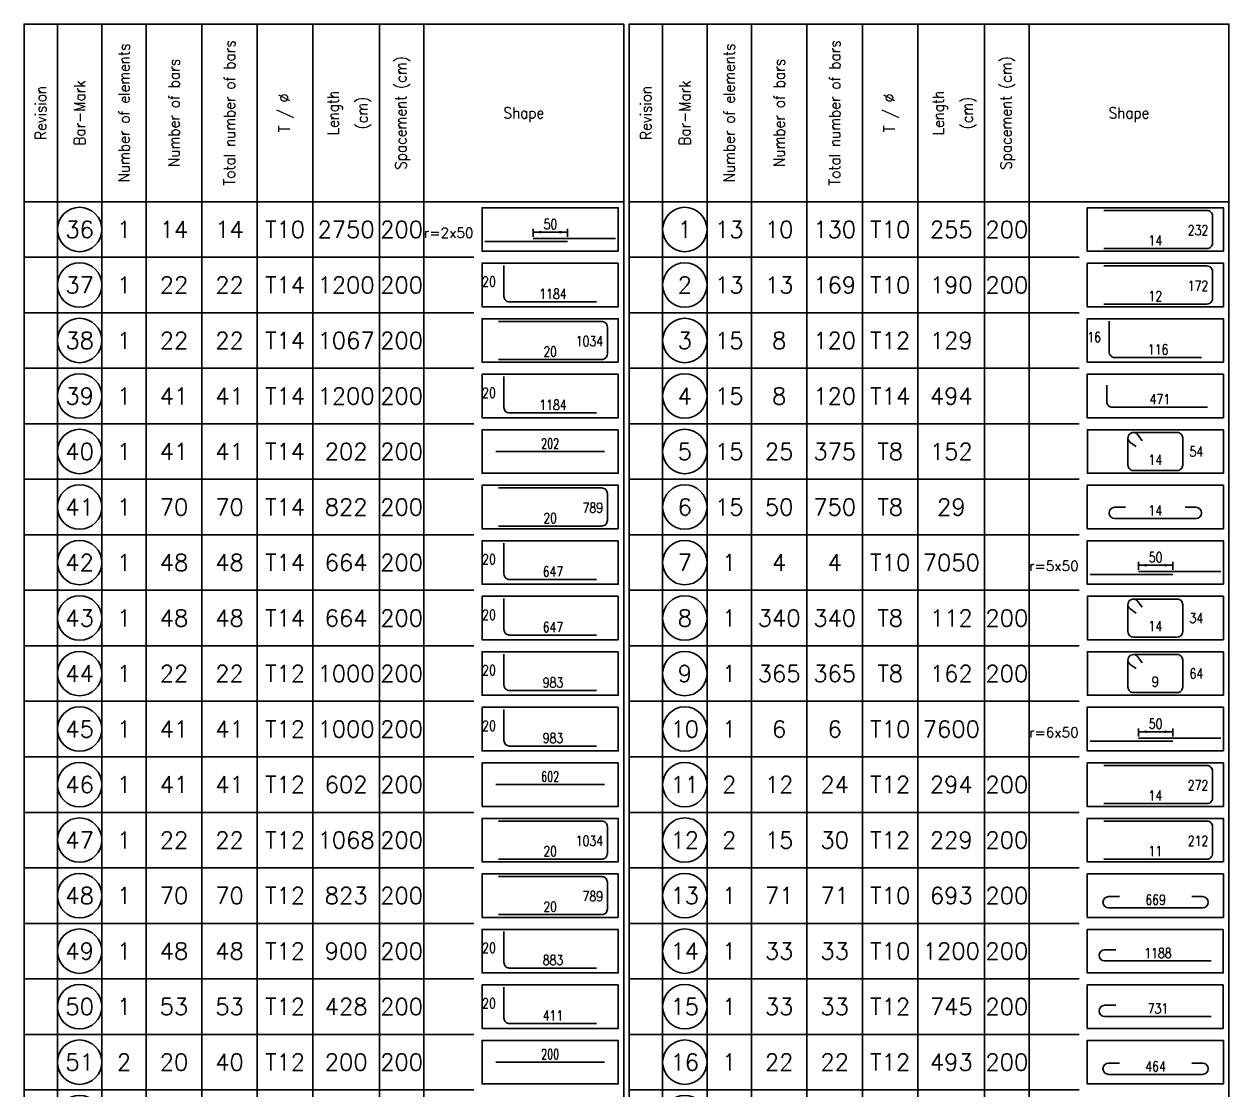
# Model space of a CAD drawing. Extents: x 2556046 to 2673391, y -921360 to -863964.
# Drawn here: x 2667966 to 2673391, y -899149 to -894349 of the extents above; entities that cross this region are included whole.
import ezdxf
from ezdxf.enums import TextEntityAlignment as Align

# ---------------------------------------------------------------- set-up
doc = ezdxf.new("R2010")
doc.units = 0
doc.header["$LTSCALE"] = 500
for name, color, linetype in [('S-DIMO-SKETCH', 9, 'Continuous'), ('S-SCHEDULE', 140, 'Continuous'), ('S-SKETCH', 10, 'Continuous'), ('S-TEXT-SKETCH', 130, 'Continuous')]:
    doc.layers.add(name, color=color, linetype=linetype)
doc.styles.add('ROMANS', font='romans.shx')

# ---------------------------------------------------------------- blocks, each defined once
blk = doc.blocks.new('cadf_50')
at = {"color": 140}
for p, q in [((6, -382), (6, 0)), ((14, 0), (14, -382)), ((22, 0), (22, -382)), ((32, 0), (32, -382)), ((42, 0), (42, -382)), ((52, 0), (52, -382)), ((64, 0), (64, -382)), ((72, -382), (72, 0)), ((0, -32), (108, -32)), ((0, -42), (81.01, -42)), ((0, -52), (81.01, -52)), ((0, -62), (81.01, -62)), ((0, -72), (81.01, -72)), ((0, -82), (81.01, -82)), ((0, -92), (81.01, -92)), ((0, -102), (81.01, -102)), ((0, -112), (81.01, -112)), ((0, -122), (81.01, -122)), ((0, -132), (81.01, -132)), ((0, -142), (81.01, -142)), ((0, -152), (81.01, -152)), ((0, -162), (81.01, -162)), ((0, -172), (81.01, -172)), ((0, -182), (81.01, -182)), ((0, -192), (81.01, -192)), ((0, -202), (81.01, -202)), ((0, -212), (81.01, -212)), ((0, -222), (81.01, -222)), ((0, -232), (81.01, -232)), ((0, -242), (81.01, -242)), ((0, -252), (81.01, -252)), ((0, -262), (81.01, -262)), ((0, -272), (81.01, -272)), ((0, -282), (81.01, -282)), ((0, -292), (81.01, -292)), ((0, -302), (81.01, -302)), ((0, -312), (81.01, -312)), ((0, -322), (81.01, -322)), ((0, -332), (81.01, -332)), ((0, -342), (81.01, -342)), ((0, -352), (81.01, -352)), ((0, -362), (81.01, -362)), ((0, -372), (81.01, -372))]:
    blk.add_line(p, q, dxfattribs=at)
at = {"color": 140, "flags": 128}
blk.add_lwpolyline([(0, -382), (0, 0), (108, 0), (108, -382)], close=True, dxfattribs=at)
at = {"color": 140}
for centre in [(10, -37), (10, -47), (10, -57), (10, -67), (10, -77), (10, -87), (10, -97), (10, -107), (10, -117), (10, -127), (10, -137), (10, -147), (10, -157), (10, -167), (10, -177), (10, -187), (10, -197), (10, -207), (10, -217), (10, -227), (10, -237), (10, -247), (10, -257), (10, -267), (10, -277), (10, -287), (10, -297), (10, -307), (10, -317), (10, -327), (10, -337), (10, -347), (10, -357), (10, -367), (10, -377)]:
    blk.add_circle(centre, 4, dxfattribs=at)
at = {"color": 140, "style": 'ROMANS', "width": 0.9}
for s, p in [('Number of elements', (18, -16)), ('Total number of bars', (37, -16)), ('Spacement (cm)', (68, -16)), ('Number of bars', (27, -16)), ('T / %%C', (47, -16)), ('Length', (56, -16)), ('(cm)', (61, -16))]:
    blk.add_text(s, height=2, rotation=90, dxfattribs=at).set_placement(p, align=Align.MIDDLE)
for s, p in [('Bar-Mark', (10, -16)), ('Revision', (3, -16))]:
    blk.add_text(s, height=2, rotation=90, dxfattribs=at).set_placement(p, align=Align.MIDDLE_CENTER)
blk.add_text('Shape', height=2, dxfattribs=at).set_placement((90, -16), align=Align.MIDDLE_CENTER)
blk = doc.blocks.new('CFSHP38d')
at = {"layer": 'Defpoints', "color": 250, "linetype": 'ByBlock', "flags": 128}
blk.add_lwpolyline([(0, -2), (-25, -2), (-25, 6), (0, 6)], close=True, dxfattribs=at)
at = {"layer": 'S-SKETCH'}
blk.add_lwpolyline([(-21.98, -1.5), (-3.02, -1.5, 0.414214), (-1.98, -0.47), (-1.98, 4.47, 0.414214), (-3.02, 5.5), (-21.98, 5.5)], format="xyb", dxfattribs=at)
at = {"layer": 'S-TEXT-SKETCH', "style": 'ROMANS', "width": 0.8}
blk.add_attdef('B', text='', height=2, dxfattribs=at).set_placement((-2.76, 0.4), align=Align.BOTTOM_RIGHT)
blk.add_attdef('A', text='', height=2, dxfattribs=at).set_placement((-12.5, -1.5), align=Align.BOTTOM_CENTER)
blk = doc.blocks.new('CFSHP37')
at = {"layer": 'Defpoints', "color": 250, "linetype": 'ByBlock', "flags": 128}
blk.add_lwpolyline([(0, 8), (-25, 8), (-25, 0), (0, 0)], close=True, dxfattribs=at)
at = {"layer": 'S-SKETCH'}
blk.add_lwpolyline([(-4, 0.88), (-19.97, 0.88, -0.414214), (-21, 1.91), (-21, 7.58)], format="xyb", dxfattribs=at)
at = {"layer": 'S-TEXT-SKETCH', "style": 'ROMANS', "width": 0.8}
blk.add_attdef('A', text='', height=2, dxfattribs=at).set_placement((-25, 3.14), align=Align.BOTTOM_LEFT)
blk.add_attdef('B', text='', height=2, dxfattribs=at).set_placement((-11.98, 0.88), align=Align.BOTTOM_CENTER)
blk = doc.blocks.new('CFSHP34')
at = {"layer": 'Defpoints', "color": 250, "linetype": 'ByBlock', "flags": 128}
blk.add_lwpolyline([(0, 8), (-25, 8), (-25, 0), (0, 0)], close=True, dxfattribs=at)
at = {"layer": 'S-SKETCH'}
blk.add_lwpolyline([(-21.43, 5.97), (-21.43, 2.96, 0.414214), (-20.4, 1.92), (-2.94, 1.92)], format="xyb", dxfattribs=at)
at = {"layer": 'S-TEXT-SKETCH', "style": 'ROMANS', "width": 0.8}
blk.add_attdef('A', text='', height=2, dxfattribs=at).set_placement((-11.67, 1.92), align=Align.BOTTOM_CENTER)
blk = doc.blocks.new('CFSHP60')
at = {"layer": 'Defpoints', "color": 250, "linetype": 'ByBlock', "flags": 128}
blk.add_lwpolyline([(-0.24, 5.52), (-25.24, 5.52), (-25.24, -2.48), (-0.24, -2.48)], close=True, dxfattribs=at)
at = {"layer": 'S-SKETCH'}
for points in [[(-16.78, 5.02), (-8.71, 5.02, -0.414214), (-7.71, 4.02), (-7.71, -0.98, -0.414214), (-8.71, -1.98), (-16.78, -1.98, -0.414214), (-17.78, -0.98), (-17.78, 4.02)], [(-15.18, 3.49), (-15.97, 4.59, 1.185637), (-17.36, 3.2), (-16.26, 2.42)]]:
    blk.add_lwpolyline(points, format="xyb", dxfattribs=at)
at = {"layer": 'S-TEXT-SKETCH', "style": 'ROMANS', "width": 0.8}
for tag, p in [('B', (-5.2, 1.52)), ('A', (-12.74, 0.02))]:
    blk.add_attdef(tag, text='', height=2, dxfattribs=at).set_placement(p, align=Align.MIDDLE_CENTER)
blk = doc.blocks.new('CFSHP83')
at = {"layer": 'Defpoints', "color": 250, "linetype": 'ByBlock', "flags": 128}
blk.add_lwpolyline([(0, 5.5), (-25, 5.5), (-25, -2.5), (0, -2.5)], close=True, dxfattribs=at)
at = {"layer": 'S-SKETCH'}
blk.add_lwpolyline([(-17.97, 1.45), (-19.97, 1.45, 1), (-19.97, -0.61), (-5.03, -0.61), (-5.03, -0.61, 1), (-5.03, 1.45), (-7.03, 1.45)], format="xyb", dxfattribs=at)
at = {"layer": 'S-TEXT-SKETCH', "style": 'ROMANS', "width": 0.8}
blk.add_attdef('A', text='', height=2, dxfattribs=at).set_placement((-12.5, -0.61), align=Align.BOTTOM_CENTER)
blk = doc.blocks.new('CFSP008')
at = {"layer": 'Defpoints', "color": 250, "linetype": 'ByBlock', "flags": 128}
blk.add_lwpolyline([(0, -2.5), (-25, -2.5), (-25, 5.5), (0, 5.5)], close=True, dxfattribs=at)
at = {"layer": 'S-DIMO-SKETCH', "linetype": 'ByBlock'}
for p, q in [((-15.61, 1.61), (-15.61, 0.15)), ((-15.61, 1.01), (-9.29, 1.01)), ((-9.29, 0.16), (-9.29, 1.61))]:
    blk.add_line(p, q, dxfattribs=at)
for points in [[(-14.11, 1.26), (-14.11, 0.76), (-15.61, 1.01)], [(-10.79, 1.26), (-10.79, 0.76), (-9.29, 1.01)]]:
    blk.add_solid(points, dxfattribs=at)
at = {"layer": 'S-SKETCH'}
for points in [[(-24.49, -0.72), (-9.29, -0.72)], [(-15.61, -0.17), (-0.48, -0.17)]]:
    blk.add_lwpolyline(points, dxfattribs=at)
at = {"layer": 'S-TEXT-SKETCH', "style": 'ROMANS', "width": 0.8}
blk.add_attdef('B', text='', height=2, dxfattribs=at).set_placement((-12.45, 1.01), align=Align.BOTTOM_CENTER)
blk = doc.blocks.new('CFSHP33e')
at = {"layer": 'Defpoints', "color": 250, "linetype": 'ByBlock', "flags": 128}
blk.add_lwpolyline([(0, 8), (-25, 8), (-25, 0), (0, 0)], close=True, dxfattribs=at)
at = {"layer": 'S-SKETCH'}
blk.add_lwpolyline([(-19.09, 3.82), (-21.09, 3.82, 1), (-21.09, 1.76), (-3.82, 1.76, 1), (-3.82, 3.82), (-5.82, 3.82)], format="xyb", dxfattribs=at)
at = {"layer": 'S-TEXT-SKETCH', "style": 'ROMANS', "width": 0.8}
blk.add_attdef('A', text='', height=2, dxfattribs=at).set_placement((-12.46, 1.76), align=Align.BOTTOM_CENTER)
blk = doc.blocks.new('CFSHP32e')
at = {"layer": 'Defpoints', "color": 250, "linetype": 'ByBlock', "flags": 128}
blk.add_lwpolyline([(-32.97, -7.36), (-57.97, -7.36), (-57.97, -15.36), (-32.97, -15.36)], close=True, dxfattribs=at)
at = {"layer": 'S-SKETCH'}
blk.add_lwpolyline([(-52.75, -11.11), (-54.75, -11.11, 1), (-54.75, -13.17), (-35.22, -13.17)], format="xyb", dxfattribs=at)
at = {"layer": 'S-TEXT-SKETCH', "style": 'ROMANS', "width": 0.8}
blk.add_attdef('A', text='', height=2, dxfattribs=at).set_placement((-44.98, -13.17), align=Align.BOTTOM_CENTER)
blk = doc.blocks.new('CFSHP20')
at = {"layer": 'Defpoints', "color": 250, "linetype": 'ByBlock', "flags": 128}
blk.add_lwpolyline([(0, 5.5), (-25, 5.5), (-25, -2.5), (0, -2.5)], close=True, dxfattribs=at)
at = {"layer": 'S-SKETCH'}
blk.add_lwpolyline([(-22.5, 1.5), (-2.5, 1.5)], dxfattribs=at)
at = {"layer": 'S-TEXT-SKETCH', "linetype": 'ByBlock', "style": 'ROMANS', "width": 0.7}
blk.add_attdef('A', text='', height=2, dxfattribs=at).set_placement((-12.5, 1.5), align=Align.BOTTOM_CENTER)

msp = doc.modelspace()

# ---------------------------------------------------------------- block references
at = {"layer": 'S-SCHEDULE', "xscale": 25, "yscale": 25, "zscale": 25}
for p in [(2667965.76, -894349.24), (2670690.76, -894349.24)]:
    msp.add_blockref('cadf_50', p, dxfattribs=at)
at = {"layer": 'S-SCHEDULE'}
ref = msp.add_blockref('CFSP008', (2670640.76, -895310.99), dxfattribs=dict(at, xscale=24.5, yscale=24.5, zscale=24.5))
ref.add_attrib('B', '50', dxfattribs={"layer": 'S-TEXT-SKETCH', "color": 130, "height": 45, "style": 'ROMANS', "width": 0.8}).set_placement((2670335.78, -895286.36), align=Align.BOTTOM_CENTER)
ref = msp.add_blockref('CFSHP38d', (2673365.76, -895323.24), dxfattribs=dict(at, xscale=24.5, yscale=24.5, zscale=24.5))
ref.add_attrib('A', '14', dxfattribs={"layer": 'S-TEXT-SKETCH', "color": 130, "height": 45, "style": 'ROMANS', "width": 0.8}).set_placement((2673059.51, -895359.99), align=Align.BOTTOM_CENTER)
ref.add_attrib('B', '232', dxfattribs={"layer": 'S-TEXT-SKETCH', "color": 130, "height": 45, "style": 'ROMANS', "width": 0.8}).set_placement((2673298.02, -895313.44), align=Align.BOTTOM_RIGHT)
ref = msp.add_blockref('CFSHP37', (2670640.76, -895622.24), dxfattribs=dict(at, xscale=24.5, yscale=24.5, zscale=24.5))
ref.add_attrib('A', '20', dxfattribs={"layer": 'S-TEXT-SKETCH', "color": 130, "height": 45, "style": 'ROMANS', "width": 0.8}).set_placement((2670028.26, -895545.2), align=Align.BOTTOM_LEFT)
ref.add_attrib('B', '1184', dxfattribs={"layer": 'S-TEXT-SKETCH', "color": 130, "height": 45, "style": 'ROMANS', "width": 0.8}).set_placement((2670347.14, -895600.66), align=Align.BOTTOM_CENTER)
ref = msp.add_blockref('CFSHP38d', (2673365.76, -895573.24), dxfattribs=dict(at, xscale=24.5, yscale=24.5, zscale=24.5))
ref.add_attrib('A', '12', dxfattribs={"layer": 'S-TEXT-SKETCH', "color": 130, "height": 45, "style": 'ROMANS', "width": 0.8}).set_placement((2673059.51, -895609.99), align=Align.BOTTOM_CENTER)
ref.add_attrib('B', '172', dxfattribs={"layer": 'S-TEXT-SKETCH', "color": 130, "height": 45, "style": 'ROMANS', "width": 0.8}).set_placement((2673298.02, -895563.44), align=Align.BOTTOM_RIGHT)
ref = msp.add_blockref('CFSHP38d', (2670640.76, -895823.24), dxfattribs=dict(at, xscale=24.5, yscale=24.5, zscale=24.5))
ref.add_attrib('A', '20', dxfattribs={"layer": 'S-TEXT-SKETCH', "color": 130, "height": 45, "style": 'ROMANS', "width": 0.8}).set_placement((2670334.51, -895859.99), align=Align.BOTTOM_CENTER)
ref.add_attrib('B', '1034', dxfattribs={"layer": 'S-TEXT-SKETCH', "color": 130, "height": 45, "style": 'ROMANS', "width": 0.8}).set_placement((2670573.02, -895813.44), align=Align.BOTTOM_RIGHT)
ref = msp.add_blockref('CFSHP37', (2673365.76, -895872.24), dxfattribs=dict(at, xscale=24.5, yscale=24.5, zscale=24.5))
ref.add_attrib('A', '16', dxfattribs={"layer": 'S-TEXT-SKETCH', "color": 130, "height": 45, "style": 'ROMANS', "width": 0.8}).set_placement((2672753.26, -895795.2), align=Align.BOTTOM_LEFT)
ref.add_attrib('B', '116', dxfattribs={"layer": 'S-TEXT-SKETCH', "color": 130, "height": 45, "style": 'ROMANS', "width": 0.8}).set_placement((2673072.14, -895850.66), align=Align.BOTTOM_CENTER)
ref = msp.add_blockref('CFSHP37', (2670640.76, -896122.24), dxfattribs=dict(at, xscale=24.5, yscale=24.5, zscale=24.5))
ref.add_attrib('A', '20', dxfattribs={"layer": 'S-TEXT-SKETCH', "color": 130, "height": 45, "style": 'ROMANS', "width": 0.8}).set_placement((2670028.26, -896045.2), align=Align.BOTTOM_LEFT)
ref.add_attrib('B', '1184', dxfattribs={"layer": 'S-TEXT-SKETCH', "color": 130, "height": 45, "style": 'ROMANS', "width": 0.8}).set_placement((2670347.14, -896100.66), align=Align.BOTTOM_CENTER)
ref = msp.add_blockref('CFSHP34', (2673365.76, -896122.24), dxfattribs=dict(at, xscale=24.5, yscale=24.5, zscale=24.5))
ref.add_attrib('A', '471', dxfattribs={"layer": 'S-TEXT-SKETCH', "color": 130, "height": 45, "style": 'ROMANS', "width": 0.8}).set_placement((2673079.77, -896075.1), align=Align.BOTTOM_CENTER)
ref = msp.add_blockref('CFSHP20', (2670640.76, -896310.99), dxfattribs=dict(at, xscale=24.5, yscale=24.5, zscale=24.5))
ref.add_attrib('A', '202', dxfattribs={"layer": 'S-TEXT-SKETCH', "color": 130, "linetype": 'ByBlock', "height": 45, "style": 'ROMANS', "width": 0.7}).set_placement((2670334.51, -896274.24), align=Align.BOTTOM_CENTER)
ref = msp.add_blockref('CFSHP60', (2673371.74, -896311.39), dxfattribs=dict(at, xscale=24.5, yscale=24.5, zscale=24.5))
ref.add_attrib('A', '14', dxfattribs={"layer": 'S-TEXT-SKETCH', "color": 130, "height": 45, "style": 'ROMANS', "width": 0.8}).set_placement((2673059.51, -896310.99), align=Align.MIDDLE_CENTER)
ref.add_attrib('B', '54', dxfattribs={"layer": 'S-TEXT-SKETCH', "color": 130, "height": 45, "style": 'ROMANS', "width": 0.8}).set_placement((2673244.3, -896274.24), align=Align.MIDDLE_CENTER)
ref = msp.add_blockref('CFSHP38d', (2670640.76, -896573.24), dxfattribs=dict(at, xscale=24.5, yscale=24.5, zscale=24.5))
ref.add_attrib('A', '20', dxfattribs={"layer": 'S-TEXT-SKETCH', "color": 130, "height": 45, "style": 'ROMANS', "width": 0.8}).set_placement((2670334.51, -896609.99), align=Align.BOTTOM_CENTER)
ref.add_attrib('B', '789', dxfattribs={"layer": 'S-TEXT-SKETCH', "color": 130, "height": 45, "style": 'ROMANS', "width": 0.8}).set_placement((2670573.02, -896563.44), align=Align.BOTTOM_RIGHT)
ref = msp.add_blockref('CFSHP83', (2673365.76, -896560.99), dxfattribs=dict(at, xscale=24.5, yscale=24.5, zscale=24.5))
ref.add_attrib('A', '14', dxfattribs={"layer": 'S-TEXT-SKETCH', "color": 130, "height": 45, "style": 'ROMANS', "width": 0.8}).set_placement((2673059.51, -896575.91), align=Align.BOTTOM_CENTER)
ref = msp.add_blockref('CFSHP37', (2670640.76, -896872.24), dxfattribs=dict(at, xscale=24.5, yscale=24.5, zscale=24.5))
ref.add_attrib('A', '20', dxfattribs={"layer": 'S-TEXT-SKETCH', "color": 130, "height": 45, "style": 'ROMANS', "width": 0.8}).set_placement((2670028.26, -896795.2), align=Align.BOTTOM_LEFT)
ref.add_attrib('B', '647', dxfattribs={"layer": 'S-TEXT-SKETCH', "color": 130, "height": 45, "style": 'ROMANS', "width": 0.8}).set_placement((2670347.14, -896850.66), align=Align.BOTTOM_CENTER)
ref = msp.add_blockref('CFSP008', (2673365.76, -896810.99), dxfattribs=dict(at, xscale=24.5, yscale=24.5, zscale=24.5))
ref.add_attrib('B', '50', dxfattribs={"layer": 'S-TEXT-SKETCH', "color": 130, "height": 45, "style": 'ROMANS', "width": 0.8}).set_placement((2673060.78, -896786.36), align=Align.BOTTOM_CENTER)
ref = msp.add_blockref('CFSHP37', (2670640.76, -897122.24), dxfattribs=dict(at, xscale=24.5, yscale=24.5, zscale=24.5))
ref.add_attrib('A', '20', dxfattribs={"layer": 'S-TEXT-SKETCH', "color": 130, "height": 45, "style": 'ROMANS', "width": 0.8}).set_placement((2670028.26, -897045.2), align=Align.BOTTOM_LEFT)
ref.add_attrib('B', '647', dxfattribs={"layer": 'S-TEXT-SKETCH', "color": 130, "height": 45, "style": 'ROMANS', "width": 0.8}).set_placement((2670347.14, -897100.66), align=Align.BOTTOM_CENTER)
ref = msp.add_blockref('CFSHP60', (2673371.74, -897061.39), dxfattribs=dict(at, xscale=24.5, yscale=24.5, zscale=24.5))
ref.add_attrib('A', '14', dxfattribs={"layer": 'S-TEXT-SKETCH', "color": 130, "height": 45, "style": 'ROMANS', "width": 0.8}).set_placement((2673059.51, -897060.99), align=Align.MIDDLE_CENTER)
ref.add_attrib('B', '34', dxfattribs={"layer": 'S-TEXT-SKETCH', "color": 130, "height": 45, "style": 'ROMANS', "width": 0.8}).set_placement((2673244.3, -897024.24), align=Align.MIDDLE_CENTER)
ref = msp.add_blockref('CFSHP37', (2670640.76, -897372.24), dxfattribs=dict(at, xscale=24.5, yscale=24.5, zscale=24.5))
ref.add_attrib('A', '20', dxfattribs={"layer": 'S-TEXT-SKETCH', "color": 130, "height": 45, "style": 'ROMANS', "width": 0.8}).set_placement((2670028.26, -897295.2), align=Align.BOTTOM_LEFT)
ref.add_attrib('B', '983', dxfattribs={"layer": 'S-TEXT-SKETCH', "color": 130, "height": 45, "style": 'ROMANS', "width": 0.8}).set_placement((2670347.14, -897350.66), align=Align.BOTTOM_CENTER)
ref = msp.add_blockref('CFSHP60', (2673371.74, -897311.39), dxfattribs=dict(at, xscale=24.5, yscale=24.5, zscale=24.5))
ref.add_attrib('A', '9', dxfattribs={"layer": 'S-TEXT-SKETCH', "color": 130, "height": 45, "style": 'ROMANS', "width": 0.8}).set_placement((2673059.51, -897310.99), align=Align.MIDDLE_CENTER)
ref.add_attrib('B', '64', dxfattribs={"layer": 'S-TEXT-SKETCH', "color": 130, "height": 45, "style": 'ROMANS', "width": 0.8}).set_placement((2673244.3, -897274.24), align=Align.MIDDLE_CENTER)
ref = msp.add_blockref('CFSHP37', (2670640.76, -897622.24), dxfattribs=dict(at, xscale=24.5, yscale=24.5, zscale=24.5))
ref.add_attrib('A', '20', dxfattribs={"layer": 'S-TEXT-SKETCH', "color": 130, "height": 45, "style": 'ROMANS', "width": 0.8}).set_placement((2670028.26, -897545.2), align=Align.BOTTOM_LEFT)
ref.add_attrib('B', '983', dxfattribs={"layer": 'S-TEXT-SKETCH', "color": 130, "height": 45, "style": 'ROMANS', "width": 0.8}).set_placement((2670347.14, -897600.66), align=Align.BOTTOM_CENTER)
ref = msp.add_blockref('CFSP008', (2673365.76, -897560.99), dxfattribs=dict(at, xscale=24.5, yscale=24.5, zscale=24.5))
ref.add_attrib('B', '50', dxfattribs={"layer": 'S-TEXT-SKETCH', "color": 130, "height": 45, "style": 'ROMANS', "width": 0.8}).set_placement((2673060.78, -897536.36), align=Align.BOTTOM_CENTER)
ref = msp.add_blockref('CFSHP20', (2670640.76, -897810.99), dxfattribs=dict(at, xscale=24.5, yscale=24.5, zscale=24.5))
ref.add_attrib('A', '602', dxfattribs={"layer": 'S-TEXT-SKETCH', "color": 130, "linetype": 'ByBlock', "height": 45, "style": 'ROMANS', "width": 0.7}).set_placement((2670334.51, -897774.24), align=Align.BOTTOM_CENTER)
ref = msp.add_blockref('CFSHP38d', (2673365.76, -897823.24), dxfattribs=dict(at, xscale=24.5, yscale=24.5, zscale=24.5))
ref.add_attrib('A', '14', dxfattribs={"layer": 'S-TEXT-SKETCH', "color": 130, "height": 45, "style": 'ROMANS', "width": 0.8}).set_placement((2673059.51, -897859.99), align=Align.BOTTOM_CENTER)
ref.add_attrib('B', '272', dxfattribs={"layer": 'S-TEXT-SKETCH', "color": 130, "height": 45, "style": 'ROMANS', "width": 0.8}).set_placement((2673298.02, -897813.44), align=Align.BOTTOM_RIGHT)
ref = msp.add_blockref('CFSHP38d', (2670640.76, -898073.24), dxfattribs=dict(at, xscale=24.5, yscale=24.5, zscale=24.5))
ref.add_attrib('A', '20', dxfattribs={"layer": 'S-TEXT-SKETCH', "color": 130, "height": 45, "style": 'ROMANS', "width": 0.8}).set_placement((2670334.51, -898109.99), align=Align.BOTTOM_CENTER)
ref.add_attrib('B', '1034', dxfattribs={"layer": 'S-TEXT-SKETCH', "color": 130, "height": 45, "style": 'ROMANS', "width": 0.8}).set_placement((2670573.02, -898063.44), align=Align.BOTTOM_RIGHT)
ref = msp.add_blockref('CFSHP38d', (2673365.76, -898073.24), dxfattribs=dict(at, xscale=24.5, yscale=24.5, zscale=24.5))
ref.add_attrib('A', '11', dxfattribs={"layer": 'S-TEXT-SKETCH', "color": 130, "height": 45, "style": 'ROMANS', "width": 0.8}).set_placement((2673059.51, -898109.99), align=Align.BOTTOM_CENTER)
ref.add_attrib('B', '212', dxfattribs={"layer": 'S-TEXT-SKETCH', "color": 130, "height": 45, "style": 'ROMANS', "width": 0.8}).set_placement((2673298.02, -898063.44), align=Align.BOTTOM_RIGHT)
ref = msp.add_blockref('CFSHP38d', (2670640.76, -898323.24), dxfattribs=dict(at, xscale=24.5, yscale=24.5, zscale=24.5))
ref.add_attrib('A', '20', dxfattribs={"layer": 'S-TEXT-SKETCH', "color": 130, "height": 45, "style": 'ROMANS', "width": 0.8}).set_placement((2670334.51, -898359.99), align=Align.BOTTOM_CENTER)
ref.add_attrib('B', '789', dxfattribs={"layer": 'S-TEXT-SKETCH', "color": 130, "height": 45, "style": 'ROMANS', "width": 0.8}).set_placement((2670573.02, -898313.44), align=Align.BOTTOM_RIGHT)
ref = msp.add_blockref('CFSHP33e', (2673365.76, -898372.24), dxfattribs=dict(at, xscale=24.5, yscale=24.5, zscale=24.5))
ref.add_attrib('A', '669', dxfattribs={"layer": 'S-TEXT-SKETCH', "color": 130, "height": 45, "style": 'ROMANS', "width": 0.8}).set_placement((2673060.58, -898329.15), align=Align.BOTTOM_CENTER)
ref = msp.add_blockref('CFSHP37', (2670640.76, -898622.24), dxfattribs=dict(at, xscale=24.5, yscale=24.5, zscale=24.5))
ref.add_attrib('A', '20', dxfattribs={"layer": 'S-TEXT-SKETCH', "color": 130, "height": 45, "style": 'ROMANS', "width": 0.8}).set_placement((2670028.26, -898545.2), align=Align.BOTTOM_LEFT)
ref.add_attrib('B', '883', dxfattribs={"layer": 'S-TEXT-SKETCH', "color": 130, "height": 45, "style": 'ROMANS', "width": 0.8}).set_placement((2670347.14, -898600.66), align=Align.BOTTOM_CENTER)
ref = msp.add_blockref('CFSHP32e', (2674173.41, -898245.92), dxfattribs=dict(at, xscale=24.5, yscale=24.5, zscale=24.5))
ref.add_attrib('A', '1188', dxfattribs={"layer": 'S-TEXT-SKETCH', "color": 130, "height": 45, "style": 'ROMANS', "width": 0.8}).set_placement((2673071.31, -898568.7), align=Align.BOTTOM_CENTER)
ref = msp.add_blockref('CFSHP37', (2670640.76, -898872.24), dxfattribs=dict(at, xscale=24.5, yscale=24.5, zscale=24.5))
ref.add_attrib('A', '20', dxfattribs={"layer": 'S-TEXT-SKETCH', "color": 130, "height": 45, "style": 'ROMANS', "width": 0.8}).set_placement((2670028.26, -898795.2), align=Align.BOTTOM_LEFT)
ref.add_attrib('B', '411', dxfattribs={"layer": 'S-TEXT-SKETCH', "color": 130, "height": 45, "style": 'ROMANS', "width": 0.8}).set_placement((2670347.14, -898850.66), align=Align.BOTTOM_CENTER)
ref = msp.add_blockref('CFSHP32e', (2674173.41, -898495.92), dxfattribs=dict(at, xscale=24.5, yscale=24.5, zscale=24.5))
ref.add_attrib('A', '731', dxfattribs={"layer": 'S-TEXT-SKETCH', "color": 130, "height": 45, "style": 'ROMANS', "width": 0.8}).set_placement((2673071.31, -898818.7), align=Align.BOTTOM_CENTER)
ref = msp.add_blockref('CFSHP20', (2670640.76, -899060.99), dxfattribs=dict(at, xscale=24.5, yscale=24.5, zscale=24.5))
ref.add_attrib('A', '200', dxfattribs={"layer": 'S-TEXT-SKETCH', "color": 130, "linetype": 'ByBlock', "height": 45, "style": 'ROMANS', "width": 0.7}).set_placement((2670334.51, -899024.24), align=Align.BOTTOM_CENTER)
ref = msp.add_blockref('CFSHP33e', (2673365.76, -899122.24), dxfattribs=dict(at, xscale=24.5, yscale=24.5, zscale=24.5))
ref.add_attrib('A', '464', dxfattribs={"layer": 'S-TEXT-SKETCH', "color": 130, "height": 45, "style": 'ROMANS', "width": 0.8}).set_placement((2673060.58, -899079.15), align=Align.BOTTOM_CENTER)

# ---------------------------------------------------------------- texts
at = {"layer": 'S-SCHEDULE', "style": 'ROMANS'}
for s, p in [('1', (2668415.76, -895311.74)), ('14', (2668640.76, -895311.74)), ('14', (2668890.76, -895311.74)), ('T10', (2669140.76, -895311.74)), ('2750', (2669415.76, -895311.74)), ('200', (2669665.76, -895311.74)), ('13', (2671140.76, -895311.74)), ('10', (2671365.76, -895311.74)), ('130', (2671615.76, -895311.74)), ('T10', (2671865.76, -895311.74)), ('255', (2672140.76, -895311.74)), ('200', (2672390.76, -895311.74)), ('1', (2668415.76, -895561.74)), ('22', (2668640.76, -895561.74)), ('22', (2668890.76, -895561.74)), ('T14', (2669140.76, -895561.74)), ('1200', (2669415.76, -895561.74)), ('200', (2669665.76, -895561.74)), ('13', (2671140.76, -895561.74)), ('13', (2671365.76, -895561.74)), ('169', (2671615.76, -895561.74)), ('T10', (2671865.76, -895561.74)), ('190', (2672140.76, -895561.74)), ('200', (2672390.76, -895561.74)), ('1', (2668415.76, -895811.74)), ('22', (2668640.76, -895811.74)), ('22', (2668890.76, -895811.74)), ('T14', (2669140.76, -895811.74)), ('1067', (2669415.76, -895811.74)), ('200', (2669665.76, -895811.74)), ('15', (2671140.76, -895811.74)), ('8', (2671365.76, -895811.74)), ('120', (2671615.76, -895811.74)), ('T12', (2671865.76, -895811.74)), ('129', (2672140.76, -895811.74)), ('1', (2668415.76, -896061.74)), ('41', (2668640.76, -896061.74)), ('41', (2668890.76, -896061.74)), ('T14', (2669140.76, -896061.74)), ('1200', (2669415.76, -896061.74)), ('200', (2669665.76, -896061.74)), ('15', (2671140.76, -896061.74)), ('8', (2671365.76, -896061.74)), ('120', (2671615.76, -896061.74)), ('T14', (2671865.76, -896061.74)), ('494', (2672140.76, -896061.74)), ('1', (2668415.76, -896311.74)), ('41', (2668640.76, -896311.74)), ('41', (2668890.76, -896311.74)), ('T14', (2669140.76, -896311.74)), ('202', (2669415.76, -896311.74)), ('200', (2669665.76, -896311.74)), ('15', (2671140.76, -896311.74)), ('25', (2671365.76, -896311.74)), ('375', (2671615.76, -896311.74)), ('T8', (2671865.76, -896311.74)), ('152', (2672140.76, -896311.74)), ('1', (2668415.76, -896561.74)), ('70', (2668640.76, -896561.74)), ('70', (2668890.76, -896561.74)), ('T14', (2669140.76, -896561.74)), ('822', (2669415.76, -896561.74)), ('200', (2669665.76, -896561.74)), ('15', (2671140.76, -896561.74)), ('50', (2671365.76, -896561.74)), ('750', (2671615.76, -896561.74)), ('T8', (2671865.76, -896561.74)), ('29', (2672140.76, -896561.74)), ('1', (2668415.76, -896811.74)), ('48', (2668640.76, -896811.74)), ('48', (2668890.76, -896811.74)), ('T14', (2669140.76, -896811.74)), ('664', (2669415.76, -896811.74)), ('200', (2669665.76, -896811.74)), ('1', (2671140.76, -896811.74)), ('4', (2671365.76, -896811.74)), ('4', (2671615.76, -896811.74)), ('T10', (2671865.76, -896811.74)), ('7050', (2672140.76, -896811.74)), ('1', (2668415.76, -897061.74)), ('48', (2668640.76, -897061.74)), ('48', (2668890.76, -897061.74)), ('T14', (2669140.76, -897061.74)), ('664', (2669415.76, -897061.74)), ('200', (2669665.76, -897061.74)), ('1', (2671140.76, -897061.74)), ('340', (2671365.76, -897061.74)), ('340', (2671615.76, -897061.74)), ('T8', (2671865.76, -897061.74)), ('112', (2672140.76, -897061.74)), ('200', (2672390.76, -897061.74)), ('1', (2668415.76, -897311.74)), ('22', (2668640.76, -897311.74)), ('22', (2668890.76, -897311.74)), ('T12', (2669140.76, -897311.74)), ('1000', (2669415.76, -897311.74)), ('200', (2669665.76, -897311.74)), ('1', (2671140.76, -897311.74)), ('365', (2671365.76, -897311.74)), ('365', (2671615.76, -897311.74)), ('T8', (2671865.76, -897311.74)), ('162', (2672140.76, -897311.74)), ('200', (2672390.76, -897311.74)), ('1', (2668415.76, -897561.74)), ('41', (2668640.76, -897561.74)), ('41', (2668890.76, -897561.74)), ('T12', (2669140.76, -897561.74)), ('1000', (2669415.76, -897561.74)), ('200', (2669665.76, -897561.74)), ('1', (2671140.76, -897561.74)), ('6', (2671365.76, -897561.74)), ('6', (2671615.76, -897561.74)), ('T10', (2671865.76, -897561.74)), ('7600', (2672140.76, -897561.74)), ('1', (2668415.76, -897811.74)), ('41', (2668640.76, -897811.74)), ('41', (2668890.76, -897811.74)), ('T12', (2669140.76, -897811.74)), ('602', (2669415.76, -897811.74)), ('200', (2669665.76, -897811.74)), ('2', (2671140.76, -897811.74)), ('12', (2671365.76, -897811.74)), ('24', (2671615.76, -897811.74)), ('T12', (2671865.76, -897811.74)), ('294', (2672140.76, -897811.74)), ('200', (2672390.76, -897811.74)), ('1', (2668415.76, -898061.74)), ('22', (2668640.76, -898061.74)), ('22', (2668890.76, -898061.74)), ('T12', (2669140.76, -898061.74)), ('1068', (2669415.76, -898061.74)), ('200', (2669665.76, -898061.74)), ('2', (2671140.76, -898061.74)), ('15', (2671365.76, -898061.74)), ('30', (2671615.76, -898061.74)), ('T12', (2671865.76, -898061.74)), ('229', (2672140.76, -898061.74)), ('200', (2672390.76, -898061.74)), ('1', (2668415.76, -898311.74)), ('70', (2668640.76, -898311.74)), ('70', (2668890.76, -898311.74)), ('T12', (2669140.76, -898311.74)), ('823', (2669415.76, -898311.74)), ('200', (2669665.76, -898311.74)), ('1', (2671140.76, -898311.74)), ('71', (2671365.76, -898311.74)), ('71', (2671615.76, -898311.74)), ('T10', (2671865.76, -898311.74)), ('693', (2672140.76, -898311.74)), ('200', (2672390.76, -898311.74)), ('1', (2668415.76, -898561.74)), ('48', (2668640.76, -898561.74)), ('48', (2668890.76, -898561.74)), ('T12', (2669140.76, -898561.74)), ('900', (2669415.76, -898561.74)), ('200', (2669665.76, -898561.74)), ('1', (2671140.76, -898561.74)), ('33', (2671365.76, -898561.74)), ('33', (2671615.76, -898561.74)), ('T10', (2671865.76, -898561.74)), ('1200', (2672140.76, -898561.74)), ('200', (2672390.76, -898561.74)), ('1', (2668415.76, -898811.74)), ('53', (2668640.76, -898811.74)), ('53', (2668890.76, -898811.74)), ('T12', (2669140.76, -898811.74)), ('428', (2669415.76, -898811.74)), ('200', (2669665.76, -898811.74)), ('1', (2671140.76, -898811.74)), ('33', (2671365.76, -898811.74)), ('33', (2671615.76, -898811.74)), ('T12', (2671865.76, -898811.74)), ('745', (2672140.76, -898811.74)), ('200', (2672390.76, -898811.74)), ('2', (2668415.76, -899061.74)), ('20', (2668640.76, -899061.74)), ('40', (2668890.76, -899061.74)), ('T12', (2669140.76, -899061.74)), ('200', (2669415.76, -899061.74)), ('200', (2669665.76, -899061.74)), ('1', (2671140.76, -899061.74)), ('22', (2671365.76, -899061.74)), ('22', (2671615.76, -899061.74)), ('T12', (2671865.76, -899061.74)), ('493', (2672140.76, -899061.74)), ('200', (2672390.76, -899061.74))]:
    msp.add_text(s, height=75, dxfattribs=at).set_placement(p, align=Align.CENTER)
for s, p in [('r=2x50', (2669765.76, -895311.74)), ('r=5x50', (2672490.76, -896811.74)), ('r=6x50', (2672490.76, -897561.74))]:
    msp.add_text(s, height=45, dxfattribs=at).set_placement(p)
at = {"layer": 'S-SCHEDULE', "char_height": 75, "width": 300, "attachment_point": 8, "style": 'ROMANS'}
for s, insert in [('{\\Fromans.shx;\\C256;36}', (2668215.76, -895311.74)), ('{\\Fromans.shx;\\C256;1}', (2670940.76, -895311.74)), ('{\\Fromans.shx;\\C256;37}', (2668215.76, -895561.74)), ('{\\Fromans.shx;\\C256;2}', (2670940.76, -895561.74)), ('{\\Fromans.shx;\\C256;38}', (2668215.76, -895811.74)), ('{\\Fromans.shx;\\C256;3}', (2670940.76, -895811.74)), ('{\\Fromans.shx;\\C256;39}', (2668215.76, -896061.74)), ('{\\Fromans.shx;\\C256;4}', (2670940.76, -896061.74)), ('{\\Fromans.shx;\\C256;40}', (2668215.76, -896311.74)), ('{\\Fromans.shx;\\C256;5}', (2670940.76, -896311.74)), ('{\\Fromans.shx;\\C256;41}', (2668215.76, -896561.74)), ('{\\Fromans.shx;\\C256;6}', (2670940.76, -896561.74)), ('{\\Fromans.shx;\\C256;42}', (2668215.76, -896811.74)), ('{\\Fromans.shx;\\C256;7}', (2670940.76, -896811.74)), ('{\\Fromans.shx;\\C256;43}', (2668215.76, -897061.74)), ('{\\Fromans.shx;\\C256;8}', (2670940.76, -897061.74)), ('{\\Fromans.shx;\\C256;44}', (2668215.76, -897311.74)), ('{\\Fromans.shx;\\C256;9}', (2670940.76, -897311.74)), ('{\\Fromans.shx;\\C256;45}', (2668215.76, -897561.74)), ('{\\Fromans.shx;\\C256;10}', (2670940.76, -897561.74)), ('{\\Fromans.shx;\\C256;46}', (2668215.76, -897811.74)), ('{\\Fromans.shx;\\C256;11}', (2670940.76, -897811.74)), ('{\\Fromans.shx;\\C256;47}', (2668215.76, -898061.74)), ('{\\Fromans.shx;\\C256;12}', (2670940.76, -898061.74)), ('{\\Fromans.shx;\\C256;48}', (2668215.76, -898311.74)), ('{\\Fromans.shx;\\C256;13}', (2670940.76, -898311.74)), ('{\\Fromans.shx;\\C256;49}', (2668215.76, -898561.74)), ('{\\Fromans.shx;\\C256;14}', (2670940.76, -898561.74)), ('{\\Fromans.shx;\\C256;50}', (2668215.76, -898811.74)), ('{\\Fromans.shx;\\C256;15}', (2670940.76, -898811.74)), ('{\\Fromans.shx;\\C256;51}', (2668215.76, -899061.74)), ('{\\Fromans.shx;\\C256;16}', (2670940.76, -899061.74))]:
    msp.add_mtext(s, dxfattribs=dict(at, insert=insert))

doc.saveas('drawing.dxf')
